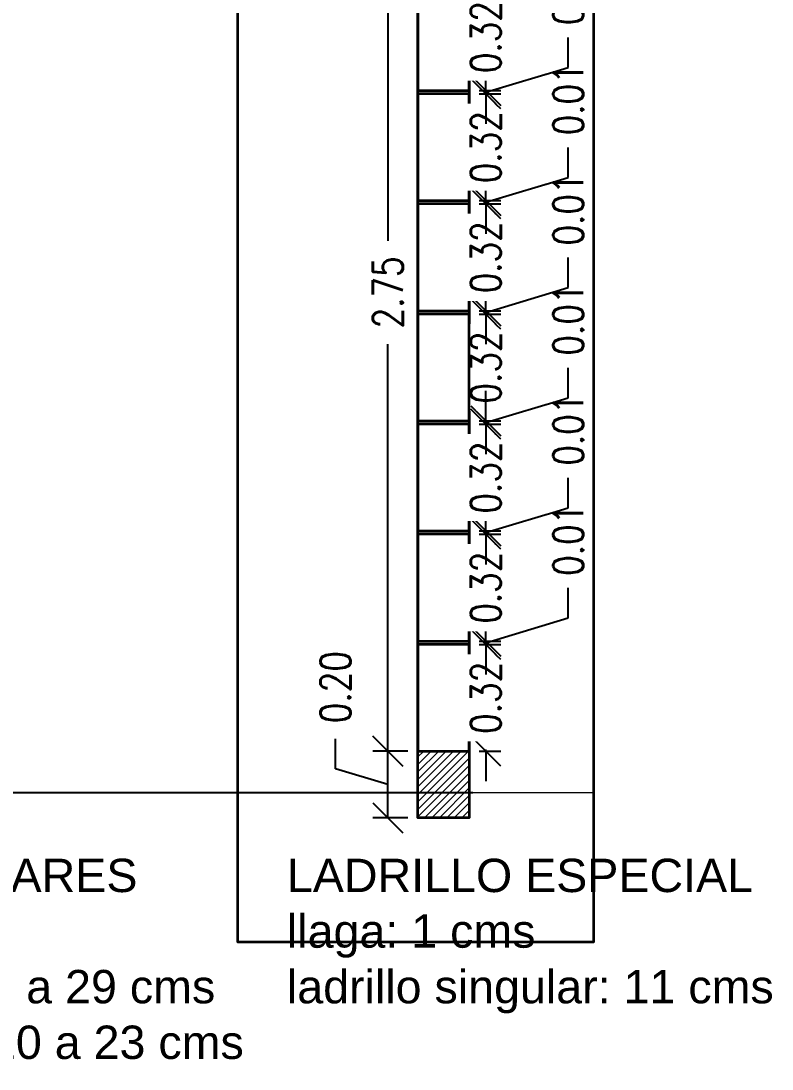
# Model space of a CAD drawing. Header units: metres. Extents: x 45 to 666, y -23 to 325.
# Drawn here: x 203.113 to 205.365, y 63.543 to 66.684 of the extents above; entities that cross this region are included whole.
import ezdxf

# ---------------------------------------------------------------- set-up
doc = ezdxf.new("R2010")
doc.units = ezdxf.units.M
doc.header["$LTSCALE"] = 5
doc.header["$MEASUREMENT"] = 0
doc.layers.get('0').update_dxf_attribs({"color": 30})
doc.layers.get('DEFPOINTS').update_dxf_attribs({"color": 210})
for name, color, linetype, lineweight in [('A-ANNO-DIMS', 3, 'Continuous', 18), ('A-ANNO-NOTE', 7, 'Continuous', 35), ('A-ANNO-SYMB', 3, 'Continuous', 18), ('A-ANNO-TEXT', 3, 'Continuous', 18), ('A-WALL-FULL', 7, 'Continuous', 35), ('A-WALL-FULL-EXTR', 7, 'Continuous', 35), ('A-WALL-PATT', 8, 'Continuous', 18)]:
    doc.layers.add(name, color=color, linetype=linetype, lineweight=lineweight)
doc.styles.add('E-ROMANS', font='romans.shx', dxfattribs={"width": 0.8})
doc.styles.get("Standard").update_dxf_attribs({"font": 'arial.ttf'})
doc.dimstyles.new('E-0050_TICK_18', dxfattribs={"dimscale": 0.001, "dimtxt": 90, "dimasz": 90, "dimexe": 45, "dimexo": 30, "dimgap": 45, "dimtad": 0, "dimzin": 0, "dimdsep": 46, "dimtxsty": 'E-ROMANS', "dimblk": 'OBLIQUE', "dimcen": 45, "dimclrd": 256, "dimclre": 256, "dimclrt": 256, "dimadec": 0, "dimazin": 0, "dimtfac": 1, "dimtmove": 1, "dimatfit": 3, "dimldrblk": 'OPEN90', "dimfxl": 1, "dimtfill": 1, "dimtolj": 1, "dimtzin": 0, "dimarcsym": 0})

# ---------------------------------------------------------------- blocks, each defined once
blk = doc.blocks.new('_Oblique')
at = {"color": 0, "linetype": 'ByBlock', "lineweight": -2}
blk.add_line((-0.5, -0.5), (0.5, 0.5), dxfattribs=at)
blk = doc.blocks.new('*D308')
at = {"layer": 'A-ANNO-DIMS', "lineweight": -2, "transparency": 16777216}
for p, q in [((204.4675, 67.3709), (202.1125, 67.3709)), ((202.1575, 67.3709), (202.1575, 66.0256)), ((202.1575, 64.3709), (202.1575, 65.7161)), ((204.4675, 64.3709), (202.1125, 64.3709))]:
    blk.add_line(p, q, dxfattribs=at)
at = {"layer": 'DEFPOINTS', "color": 0, "transparency": 16777216}
for p in [(204.4975, 67.3709), (202.1575, 64.3709), (204.4975, 64.3709)]:
    blk.add_point(p, dxfattribs=at)
at = {"layer": 'A-ANNO-DIMS', "lineweight": -2, "transparency": 16777216, "xscale": 0.09, "yscale": 0.09, "zscale": 0.09}
for p, rotation in [((202.1575, 67.3709), 90), ((202.1575, 64.3709), 270)]:
    blk.add_blockref('_Oblique', p, dxfattribs=dict(at, rotation=rotation))
at = {"layer": 'A-ANNO-DIMS', "transparency": 16777216, "insert": (202.1575, 65.8709), "char_height": 0.09, "attachment_point": 5, "rotation": 90, "style": 'E-ROMANS', "bg_fill": 3, "box_fill_scale": 1.25, "bg_fill_color": 256, "bg_fill_true_color": 13158600, "bg_fill_transparency": 0}
blk.add_mtext('\\A1;3.00', dxfattribs=at)
blk = doc.blocks.new('_Open90')
at = {"color": 0, "linetype": 'ByBlock', "lineweight": -2}
for p, q in [((-0.5, 0.5), (0, 0)), ((0, 0), (-1, 0)), ((0, 0), (-0.5, -0.5))]:
    blk.add_line(p, q, dxfattribs=at)
blk = doc.blocks.new('*D691')
at = {"layer": 'A-ANNO-DIMS', "lineweight": -2, "transparency": 16777216}
for p, q in [((204.5062, 65.8059), (204.5062, 65.8959)), ((204.4869, 65.8059), (204.5512, 65.8059)), ((204.5062, 65.8059), (204.5062, 65.8006)), ((204.5062, 65.4859), (204.5062, 65.4911)), ((204.4869, 65.4859), (204.5512, 65.4859)), ((204.5062, 65.4859), (204.5062, 65.3959))]:
    blk.add_line(p, q, dxfattribs=at)
at = {"layer": 'DEFPOINTS', "color": 0, "transparency": 16777216}
for p in [(204.4569, 65.8059), (204.5062, 65.8059), (204.4569, 65.4859)]:
    blk.add_point(p, dxfattribs=at)
at = {"layer": 'A-ANNO-DIMS', "lineweight": -2, "transparency": 16777216, "xscale": 0.09, "yscale": 0.09, "zscale": 0.09}
for p, rotation in [((204.5062, 65.8059), 270), ((204.5062, 65.4859), 90)]:
    blk.add_blockref('_Oblique', p, dxfattribs=dict(at, rotation=rotation))
at = {"layer": 'A-ANNO-DIMS', "transparency": 16777216, "insert": (204.5062, 65.6459), "char_height": 0.09, "attachment_point": 5, "rotation": 90, "style": 'E-ROMANS', "bg_fill": 3, "box_fill_scale": 1.25, "bg_fill_color": 256, "bg_fill_true_color": 13158600, "bg_fill_transparency": 0}
blk.add_mtext('\\A1;0.32', dxfattribs=at)
blk = doc.blocks.new('*D683')
at = {"layer": 'A-ANNO-DIMS', "lineweight": -2, "transparency": 16777216}
for p, q in [((204.0556, 64.4431), (204.0556, 64.5331)), ((204.2729, 64.4959), (204.1681, 64.4959)), ((204.2131, 64.2959), (204.2131, 64.4959)), ((204.2131, 64.3959), (204.0556, 64.4431)), ((204.2729, 64.2959), (204.1681, 64.2959))]:
    blk.add_line(p, q, dxfattribs=at)
at = {"layer": 'DEFPOINTS', "color": 0, "transparency": 16777216}
for p in [(204.2131, 64.4959), (204.3029, 64.4959), (204.3029, 64.2959)]:
    blk.add_point(p, dxfattribs=at)
at = {"layer": 'A-ANNO-DIMS', "lineweight": -2, "transparency": 16777216, "xscale": 0.09, "yscale": 0.09, "zscale": 0.09}
for p, rotation in [((204.2131, 64.4959), 90), ((204.2131, 64.2959), 270)]:
    blk.add_blockref('_Oblique', p, dxfattribs=dict(at, rotation=rotation))
at = {"layer": 'A-ANNO-DIMS', "transparency": 16777216, "insert": (204.0556, 64.6878), "char_height": 0.09, "attachment_point": 5, "rotation": 90, "style": 'E-ROMANS', "bg_fill": 3, "box_fill_scale": 1.25, "bg_fill_color": 256, "bg_fill_true_color": 13158600, "bg_fill_transparency": 0}
blk.add_mtext('\\A1;0.20', dxfattribs=at)
blk = doc.blocks.new('*D315')
at = {"layer": 'A-ANNO-DIMS', "lineweight": -2, "transparency": 16777216}
for p, q in [((204.2729, 67.2459), (204.1681, 67.2459)), ((204.2131, 67.2459), (204.2131, 66.0256)), ((204.2131, 64.4959), (204.2131, 65.7161)), ((204.2729, 64.4959), (204.1681, 64.4959))]:
    blk.add_line(p, q, dxfattribs=at)
at = {"layer": 'DEFPOINTS', "color": 0, "transparency": 16777216}
for p in [(204.2131, 67.2459), (204.3029, 67.2459), (204.3029, 64.4959)]:
    blk.add_point(p, dxfattribs=at)
at = {"layer": 'A-ANNO-DIMS', "lineweight": -2, "transparency": 16777216, "xscale": 0.09, "yscale": 0.09, "zscale": 0.09}
for p, rotation in [((204.2131, 67.2459), 90), ((204.2131, 64.4959), 270)]:
    blk.add_blockref('_Oblique', p, dxfattribs=dict(at, rotation=rotation))
at = {"layer": 'A-ANNO-DIMS', "transparency": 16777216, "insert": (204.2131, 65.8709), "char_height": 0.09, "attachment_point": 5, "rotation": 90, "style": 'E-ROMANS', "bg_fill": 3, "box_fill_scale": 1.25, "bg_fill_color": 256, "bg_fill_true_color": 13158600, "bg_fill_transparency": 0}
blk.add_mtext('\\A1;2.75', dxfattribs=at)
blk = doc.blocks.new('*D685')
at = {"layer": 'A-ANNO-DIMS', "lineweight": -2, "transparency": 16777216}
for p, q in [((204.5062, 64.8159), (204.5062, 64.9059)), ((204.4869, 64.8159), (204.5512, 64.8159)), ((204.5062, 64.8159), (204.5062, 64.8106)), ((204.4869, 64.4959), (204.5512, 64.4959)), ((204.5062, 64.4959), (204.5062, 64.5011)), ((204.5062, 64.4959), (204.5062, 64.4059))]:
    blk.add_line(p, q, dxfattribs=at)
at = {"layer": 'DEFPOINTS', "color": 0, "transparency": 16777216}
for p in [(204.4569, 64.8159), (204.5062, 64.8159), (204.4569, 64.4959)]:
    blk.add_point(p, dxfattribs=at)
at = {"layer": 'A-ANNO-DIMS', "lineweight": -2, "transparency": 16777216, "xscale": 0.09, "yscale": 0.09, "zscale": 0.09}
for p, rotation in [((204.5062, 64.8159), 270), ((204.5062, 64.4959), 90)]:
    blk.add_blockref('_Oblique', p, dxfattribs=dict(at, rotation=rotation))
at = {"layer": 'A-ANNO-DIMS', "transparency": 16777216, "insert": (204.5062, 64.6559), "char_height": 0.09, "attachment_point": 5, "rotation": 90, "style": 'E-ROMANS', "bg_fill": 3, "box_fill_scale": 1.25, "bg_fill_color": 256, "bg_fill_true_color": 13158600, "bg_fill_transparency": 0}
blk.add_mtext('\\A1;0.32', dxfattribs=at)
blk = doc.blocks.new('*D686')
at = {"layer": 'A-ANNO-DIMS', "lineweight": -2, "transparency": 16777216}
for p, q in [((204.7537, 64.8951), (204.7537, 64.9851)), ((204.5062, 64.8259), (204.5062, 64.9159)), ((204.5062, 64.8209), (204.7537, 64.8951)), ((204.4869, 64.8259), (204.5512, 64.8259)), ((204.4869, 64.8159), (204.5512, 64.8159)), ((204.5062, 64.8159), (204.5062, 64.8259)), ((204.5062, 64.8159), (204.5062, 64.8259)), ((204.5062, 64.8159), (204.5062, 64.7259))]:
    blk.add_line(p, q, dxfattribs=at)
at = {"layer": 'DEFPOINTS', "color": 0, "transparency": 16777216}
for p in [(204.4569, 64.8259), (204.4569, 64.8159), (204.5062, 64.8259)]:
    blk.add_point(p, dxfattribs=at)
at = {"layer": 'A-ANNO-DIMS', "lineweight": -2, "transparency": 16777216, "xscale": 0.09, "yscale": 0.09, "zscale": 0.09}
for p, rotation in [((204.5062, 64.8259), 270), ((204.5062, 64.8159), 90)]:
    blk.add_blockref('_Oblique', p, dxfattribs=dict(at, rotation=rotation))
at = {"layer": 'A-ANNO-DIMS', "transparency": 16777216, "insert": (204.7537, 65.1295), "char_height": 0.09, "attachment_point": 5, "rotation": 90, "style": 'E-ROMANS', "bg_fill": 3, "box_fill_scale": 1.25, "bg_fill_color": 256, "bg_fill_true_color": 13158600, "bg_fill_transparency": 0}
blk.add_mtext('\\A1;0.01', dxfattribs=at)
blk = doc.blocks.new('*D687')
at = {"layer": 'A-ANNO-DIMS', "lineweight": -2, "transparency": 16777216}
for p, q in [((204.5062, 65.1459), (204.5062, 65.2359)), ((204.4869, 65.1459), (204.5512, 65.1459)), ((204.5062, 65.1459), (204.5062, 65.1406)), ((204.5062, 64.8259), (204.5062, 64.8311)), ((204.4869, 64.8259), (204.5512, 64.8259)), ((204.5062, 64.8259), (204.5062, 64.7359))]:
    blk.add_line(p, q, dxfattribs=at)
at = {"layer": 'DEFPOINTS', "color": 0, "transparency": 16777216}
for p in [(204.4569, 65.1459), (204.5062, 65.1459), (204.4569, 64.8259)]:
    blk.add_point(p, dxfattribs=at)
at = {"layer": 'A-ANNO-DIMS', "lineweight": -2, "transparency": 16777216, "xscale": 0.09, "yscale": 0.09, "zscale": 0.09}
for p, rotation in [((204.5062, 65.1459), 270), ((204.5062, 64.8259), 90)]:
    blk.add_blockref('_Oblique', p, dxfattribs=dict(at, rotation=rotation))
at = {"layer": 'A-ANNO-DIMS', "transparency": 16777216, "insert": (204.5062, 64.9859), "char_height": 0.09, "attachment_point": 5, "rotation": 90, "style": 'E-ROMANS', "bg_fill": 3, "box_fill_scale": 1.25, "bg_fill_color": 256, "bg_fill_true_color": 13158600, "bg_fill_transparency": 0}
blk.add_mtext('\\A1;0.32', dxfattribs=at)
blk = doc.blocks.new('*D688')
at = {"layer": 'A-ANNO-DIMS', "lineweight": -2, "transparency": 16777216}
for p, q in [((204.7537, 65.2251), (204.7537, 65.3151)), ((204.5062, 65.1559), (204.5062, 65.2459)), ((204.5062, 65.1509), (204.7537, 65.2251)), ((204.4869, 65.1559), (204.5512, 65.1559)), ((204.4869, 65.1459), (204.5512, 65.1459)), ((204.5062, 65.1459), (204.5062, 65.1559)), ((204.5062, 65.1459), (204.5062, 65.1559)), ((204.5062, 65.1459), (204.5062, 65.0559))]:
    blk.add_line(p, q, dxfattribs=at)
at = {"layer": 'DEFPOINTS', "color": 0, "transparency": 16777216}
for p in [(204.4569, 65.1559), (204.4569, 65.1459), (204.5062, 65.1559)]:
    blk.add_point(p, dxfattribs=at)
at = {"layer": 'A-ANNO-DIMS', "lineweight": -2, "transparency": 16777216, "xscale": 0.09, "yscale": 0.09, "zscale": 0.09}
for p, rotation in [((204.5062, 65.1559), 270), ((204.5062, 65.1459), 90)]:
    blk.add_blockref('_Oblique', p, dxfattribs=dict(at, rotation=rotation))
at = {"layer": 'A-ANNO-DIMS', "transparency": 16777216, "insert": (204.7537, 65.4595), "char_height": 0.09, "attachment_point": 5, "rotation": 90, "style": 'E-ROMANS', "bg_fill": 3, "box_fill_scale": 1.25, "bg_fill_color": 256, "bg_fill_true_color": 13158600, "bg_fill_transparency": 0}
blk.add_mtext('\\A1;0.01', dxfattribs=at)
blk = doc.blocks.new('*D689')
at = {"layer": 'A-ANNO-DIMS', "lineweight": -2, "transparency": 16777216}
for p, q in [((204.5062, 65.4759), (204.5062, 65.5659)), ((204.4869, 65.4759), (204.5512, 65.4759)), ((204.5062, 65.4759), (204.5062, 65.4706)), ((204.4869, 65.1559), (204.5512, 65.1559)), ((204.5062, 65.1559), (204.5062, 65.1611)), ((204.5062, 65.1559), (204.5062, 65.0659))]:
    blk.add_line(p, q, dxfattribs=at)
at = {"layer": 'DEFPOINTS', "color": 0, "transparency": 16777216}
for p in [(204.4569, 65.4759), (204.5062, 65.4759), (204.4569, 65.1559)]:
    blk.add_point(p, dxfattribs=at)
at = {"layer": 'A-ANNO-DIMS', "lineweight": -2, "transparency": 16777216, "xscale": 0.09, "yscale": 0.09, "zscale": 0.09}
for p, rotation in [((204.5062, 65.4759), 270), ((204.5062, 65.1559), 90)]:
    blk.add_blockref('_Oblique', p, dxfattribs=dict(at, rotation=rotation))
at = {"layer": 'A-ANNO-DIMS', "transparency": 16777216, "insert": (204.5062, 65.3159), "char_height": 0.09, "attachment_point": 5, "rotation": 90, "style": 'E-ROMANS', "bg_fill": 3, "box_fill_scale": 1.25, "bg_fill_color": 256, "bg_fill_true_color": 13158600, "bg_fill_transparency": 0}
blk.add_mtext('\\A1;0.32', dxfattribs=at)
blk = doc.blocks.new('*D690')
at = {"layer": 'A-ANNO-DIMS', "lineweight": -2, "transparency": 16777216}
for p, q in [((204.7537, 65.5551), (204.7537, 65.6451)), ((204.5062, 65.4859), (204.5062, 65.5759)), ((204.5062, 65.4809), (204.7537, 65.5551)), ((204.4869, 65.4859), (204.5512, 65.4859)), ((204.4869, 65.4759), (204.5512, 65.4759)), ((204.5062, 65.4759), (204.5062, 65.4859)), ((204.5062, 65.4759), (204.5062, 65.4859)), ((204.5062, 65.4759), (204.5062, 65.3859))]:
    blk.add_line(p, q, dxfattribs=at)
at = {"layer": 'DEFPOINTS', "color": 0, "transparency": 16777216}
for p in [(204.4569, 65.4859), (204.4569, 65.4759), (204.5062, 65.4859)]:
    blk.add_point(p, dxfattribs=at)
at = {"layer": 'A-ANNO-DIMS', "lineweight": -2, "transparency": 16777216, "xscale": 0.09, "yscale": 0.09, "zscale": 0.09}
for p, rotation in [((204.5062, 65.4859), 270), ((204.5062, 65.4759), 90)]:
    blk.add_blockref('_Oblique', p, dxfattribs=dict(at, rotation=rotation))
at = {"layer": 'A-ANNO-DIMS', "transparency": 16777216, "insert": (204.7537, 65.7895), "char_height": 0.09, "attachment_point": 5, "rotation": 90, "style": 'E-ROMANS', "bg_fill": 3, "box_fill_scale": 1.25, "bg_fill_color": 256, "bg_fill_true_color": 13158600, "bg_fill_transparency": 0}
blk.add_mtext('\\A1;0.01', dxfattribs=at)
blk = doc.blocks.new('*D692')
at = {"layer": 'A-ANNO-DIMS', "lineweight": -2, "transparency": 16777216}
for p, q in [((204.7537, 65.8851), (204.7537, 65.9751)), ((204.5062, 65.8159), (204.5062, 65.9059)), ((204.5062, 65.8109), (204.7537, 65.8851)), ((204.4869, 65.8159), (204.5512, 65.8159)), ((204.4869, 65.8059), (204.5512, 65.8059)), ((204.5062, 65.8059), (204.5062, 65.8159)), ((204.5062, 65.8059), (204.5062, 65.8159)), ((204.5062, 65.8059), (204.5062, 65.7159))]:
    blk.add_line(p, q, dxfattribs=at)
at = {"layer": 'DEFPOINTS', "color": 0, "transparency": 16777216}
for p in [(204.4569, 65.8159), (204.4569, 65.8059), (204.5062, 65.8159)]:
    blk.add_point(p, dxfattribs=at)
at = {"layer": 'A-ANNO-DIMS', "lineweight": -2, "transparency": 16777216, "xscale": 0.09, "yscale": 0.09, "zscale": 0.09}
for p, rotation in [((204.5062, 65.8159), 270), ((204.5062, 65.8059), 90)]:
    blk.add_blockref('_Oblique', p, dxfattribs=dict(at, rotation=rotation))
at = {"layer": 'A-ANNO-DIMS', "transparency": 16777216, "insert": (204.7537, 66.1195), "char_height": 0.09, "attachment_point": 5, "rotation": 90, "style": 'E-ROMANS', "bg_fill": 3, "box_fill_scale": 1.25, "bg_fill_color": 256, "bg_fill_true_color": 13158600, "bg_fill_transparency": 0}
blk.add_mtext('\\A1;0.01', dxfattribs=at)
blk = doc.blocks.new('*D693')
at = {"layer": 'A-ANNO-DIMS', "lineweight": -2, "transparency": 16777216}
for p, q in [((204.5062, 66.1359), (204.5062, 66.2259)), ((204.4869, 66.1359), (204.5512, 66.1359)), ((204.5062, 66.1359), (204.5062, 66.1306)), ((204.4869, 65.8159), (204.5512, 65.8159)), ((204.5062, 65.8159), (204.5062, 65.8211)), ((204.5062, 65.8159), (204.5062, 65.7259))]:
    blk.add_line(p, q, dxfattribs=at)
at = {"layer": 'DEFPOINTS', "color": 0, "transparency": 16777216}
for p in [(204.4569, 66.1359), (204.5062, 66.1359), (204.4569, 65.8159)]:
    blk.add_point(p, dxfattribs=at)
at = {"layer": 'A-ANNO-DIMS', "lineweight": -2, "transparency": 16777216, "xscale": 0.09, "yscale": 0.09, "zscale": 0.09}
for p, rotation in [((204.5062, 66.1359), 270), ((204.5062, 65.8159), 90)]:
    blk.add_blockref('_Oblique', p, dxfattribs=dict(at, rotation=rotation))
at = {"layer": 'A-ANNO-DIMS', "transparency": 16777216, "insert": (204.5062, 65.9759), "char_height": 0.09, "attachment_point": 5, "rotation": 90, "style": 'E-ROMANS', "bg_fill": 3, "box_fill_scale": 1.25, "bg_fill_color": 256, "bg_fill_true_color": 13158600, "bg_fill_transparency": 0}
blk.add_mtext('\\A1;0.32', dxfattribs=at)
blk = doc.blocks.new('*D694')
at = {"layer": 'A-ANNO-DIMS', "lineweight": -2, "transparency": 16777216}
for p, q in [((204.7537, 66.2151), (204.7537, 66.3051)), ((204.5062, 66.1459), (204.5062, 66.2359)), ((204.5062, 66.1409), (204.7537, 66.2151)), ((204.4869, 66.1459), (204.5512, 66.1459)), ((204.4869, 66.1359), (204.5512, 66.1359)), ((204.5062, 66.1359), (204.5062, 66.1459)), ((204.5062, 66.1359), (204.5062, 66.1459)), ((204.5062, 66.1359), (204.5062, 66.0459))]:
    blk.add_line(p, q, dxfattribs=at)
at = {"layer": 'DEFPOINTS', "color": 0, "transparency": 16777216}
for p in [(204.4569, 66.1459), (204.4569, 66.1359), (204.5062, 66.1459)]:
    blk.add_point(p, dxfattribs=at)
at = {"layer": 'A-ANNO-DIMS', "lineweight": -2, "transparency": 16777216, "xscale": 0.09, "yscale": 0.09, "zscale": 0.09}
for p, rotation in [((204.5062, 66.1459), 270), ((204.5062, 66.1359), 90)]:
    blk.add_blockref('_Oblique', p, dxfattribs=dict(at, rotation=rotation))
at = {"layer": 'A-ANNO-DIMS', "transparency": 16777216, "insert": (204.7537, 66.4495), "char_height": 0.09, "attachment_point": 5, "rotation": 90, "style": 'E-ROMANS', "bg_fill": 3, "box_fill_scale": 1.25, "bg_fill_color": 256, "bg_fill_true_color": 13158600, "bg_fill_transparency": 0}
blk.add_mtext('\\A1;0.01', dxfattribs=at)
blk = doc.blocks.new('*D695')
at = {"layer": 'A-ANNO-DIMS', "lineweight": -2, "transparency": 16777216}
for p, q in [((204.5062, 66.4659), (204.5062, 66.5559)), ((204.4869, 66.4659), (204.5512, 66.4659)), ((204.5062, 66.4659), (204.5062, 66.4606)), ((204.5062, 66.1459), (204.5062, 66.1511)), ((204.4869, 66.1459), (204.5512, 66.1459)), ((204.5062, 66.1459), (204.5062, 66.0559))]:
    blk.add_line(p, q, dxfattribs=at)
at = {"layer": 'DEFPOINTS', "color": 0, "transparency": 16777216}
for p in [(204.4569, 66.4659), (204.5062, 66.4659), (204.4569, 66.1459)]:
    blk.add_point(p, dxfattribs=at)
at = {"layer": 'A-ANNO-DIMS', "lineweight": -2, "transparency": 16777216, "xscale": 0.09, "yscale": 0.09, "zscale": 0.09}
for p, rotation in [((204.5062, 66.4659), 270), ((204.5062, 66.1459), 90)]:
    blk.add_blockref('_Oblique', p, dxfattribs=dict(at, rotation=rotation))
at = {"layer": 'A-ANNO-DIMS', "transparency": 16777216, "insert": (204.5062, 66.3059), "char_height": 0.09, "attachment_point": 5, "rotation": 90, "style": 'E-ROMANS', "bg_fill": 3, "box_fill_scale": 1.25, "bg_fill_color": 256, "bg_fill_true_color": 13158600, "bg_fill_transparency": 0}
blk.add_mtext('\\A1;0.32', dxfattribs=at)
blk = doc.blocks.new('*D696')
at = {"layer": 'A-ANNO-DIMS', "lineweight": -2, "transparency": 16777216}
for p, q in [((204.7537, 66.5451), (204.7537, 66.6351)), ((204.5062, 66.4759), (204.5062, 66.5659)), ((204.5062, 66.4709), (204.7537, 66.5451)), ((204.4869, 66.4759), (204.5512, 66.4759)), ((204.4869, 66.4659), (204.5512, 66.4659)), ((204.5062, 66.4659), (204.5062, 66.4759)), ((204.5062, 66.4659), (204.5062, 66.4759)), ((204.5062, 66.4659), (204.5062, 66.3759))]:
    blk.add_line(p, q, dxfattribs=at)
at = {"layer": 'DEFPOINTS', "color": 0, "transparency": 16777216}
for p in [(204.4569, 66.4759), (204.4569, 66.4659), (204.5062, 66.4759)]:
    blk.add_point(p, dxfattribs=at)
at = {"layer": 'A-ANNO-DIMS', "lineweight": -2, "transparency": 16777216, "xscale": 0.09, "yscale": 0.09, "zscale": 0.09}
for p, rotation in [((204.5062, 66.4759), 270), ((204.5062, 66.4659), 90)]:
    blk.add_blockref('_Oblique', p, dxfattribs=dict(at, rotation=rotation))
at = {"layer": 'A-ANNO-DIMS', "transparency": 16777216, "insert": (204.7537, 66.7795), "char_height": 0.09, "attachment_point": 5, "rotation": 90, "style": 'E-ROMANS', "bg_fill": 3, "box_fill_scale": 1.25, "bg_fill_color": 256, "bg_fill_true_color": 13158600, "bg_fill_transparency": 0}
blk.add_mtext('\\A1;0.01', dxfattribs=at)
blk = doc.blocks.new('*D697')
at = {"layer": 'A-ANNO-DIMS', "lineweight": -2, "transparency": 16777216}
for p, q in [((204.5062, 66.7959), (204.5062, 66.8859)), ((204.4869, 66.7959), (204.5512, 66.7959)), ((204.5062, 66.7959), (204.5062, 66.7906)), ((204.4869, 66.4759), (204.5512, 66.4759)), ((204.5062, 66.4759), (204.5062, 66.4811)), ((204.5062, 66.4759), (204.5062, 66.3859))]:
    blk.add_line(p, q, dxfattribs=at)
at = {"layer": 'DEFPOINTS', "color": 0, "transparency": 16777216}
for p in [(204.4569, 66.7959), (204.5062, 66.7959), (204.4569, 66.4759)]:
    blk.add_point(p, dxfattribs=at)
at = {"layer": 'A-ANNO-DIMS', "lineweight": -2, "transparency": 16777216, "xscale": 0.09, "yscale": 0.09, "zscale": 0.09}
for p, rotation in [((204.5062, 66.7959), 270), ((204.5062, 66.4759), 90)]:
    blk.add_blockref('_Oblique', p, dxfattribs=dict(at, rotation=rotation))
at = {"layer": 'A-ANNO-DIMS', "transparency": 16777216, "insert": (204.5062, 66.6359), "char_height": 0.09, "attachment_point": 5, "rotation": 90, "style": 'E-ROMANS', "bg_fill": 3, "box_fill_scale": 1.25, "bg_fill_color": 256, "bg_fill_true_color": 13158600, "bg_fill_transparency": 0}
blk.add_mtext('\\A1;0.32', dxfattribs=at)

msp = doc.modelspace()

# ---------------------------------------------------------------- texts
at = {"layer": 'A-ANNO-TEXT', "char_height": 0.1, "width": 1.641003, "attachment_point": 1}
for s, insert in [('AUMENTO PILARES\\Pllaga: 2 cms\\Ppilar central: 25 a 29 cms\\Ppilares borde: 20 a 23 cms', (202.1348, 64.1737)), ('LADRILLO ESPECIAL\\Pllaga: 1 cms\\Pladrillo singular: 11 cms', (203.9101, 64.1737))]:
    msp.add_mtext(s, dxfattribs=dict(at, insert=insert))

# ---------------------------------------------------------------- dimensions: what is measured, and where the dimension line sits
at = {"layer": 'A-ANNO-DIMS'}
dim = msp.add_linear_dim(base=(202.1575, 64.3709), p1=(204.4975, 67.3709), p2=(204.4975, 64.3709), angle=90, dimstyle='E-0050_TICK_18', dxfattribs=at)
dim.commit()
dim.dimension.update_dxf_attribs({"geometry": '*D308', "text_midpoint": (202.1575, 65.8709)})

# ---------------------------------------------------------------- next in the draw order: hatches: boundary and pattern name
at = {"layer": 'A-WALL-PATT'}
h = msp.add_hatch(dxfattribs=at)
h.set_pattern_fill('LINE', color=256, scale=0.005, angle=45, style=0)
h.set_pattern_definition([(45, (1.775285, 0), (-0.0112253202, 0.0112253202), [])])
h.paths.add_polyline_path([(204.4569, 64.4959), (204.3799, 64.4959), (204.3799, 64.4459), (204.4569, 64.4459)])
h.paths.add_polyline_path([(204.3799, 64.4959), (204.3029, 64.4959), (204.3029, 64.4459), (204.3799, 64.4459)])
h.paths.add_polyline_path([(204.4569, 64.4459), (204.3029, 64.4459), (204.3029, 64.2959), (204.4569, 64.2959)])

# ---------------------------------------------------------------- next in the draw order: linework, layer by layer
at = {"layer": 'A-ANNO-SYMB', "ltscale": 2}
msp.add_lwpolyline([(204.8296, 64.3709), (203.7632, 64.3709)], dxfattribs=at)
msp.add_lwpolyline([(204.8296, 64.3709), (203.7632, 64.3709)], dxfattribs=at)
at = {"layer": 'A-WALL-FULL'}
msp.add_lwpolyline([(204.3029, 64.4959), (204.4569, 64.4959)], dxfattribs=at)
at = {"layer": 'A-WALL-FULL-EXTR'}
msp.add_lwpolyline([(204.3029, 70.4459), (204.4569, 70.4459), (204.4569, 64.2959), (204.4569, 64.2959), (204.3029, 64.2959)], close=True, dxfattribs=at)

# ---------------------------------------------------------------- next in the draw order: dimensions: what is measured, and where the dimension line sits
at = {"layer": 'A-ANNO-DIMS'}
for base, p1, p2, picture, middle in [((204.5062, 65.8059), (204.4569, 65.4859), (204.4569, 65.8059), '*D691', (204.5062, 65.6459)), ((204.2131, 64.4959), (204.3029, 64.2959), (204.3029, 64.4959), '*D683', (204.0556, 64.5781))]:
    dim = msp.add_linear_dim(base=base, p1=p1, p2=p2, angle=90, dimstyle='E-0050_TICK_18', dxfattribs=at)
    dim.commit()
    dim.dimension.update_dxf_attribs({"geometry": picture, "text_midpoint": middle})

# ---------------------------------------------------------------- next in the draw order: dimensions: what is measured, and where the dimension line sits
dim = msp.add_linear_dim(base=(204.2131, 67.2459), p1=(204.3029, 64.4959), p2=(204.3029, 67.2459), angle=90, dimstyle='E-0050_TICK_18', dxfattribs=at)
dim.commit()
dim.dimension.update_dxf_attribs({"geometry": '*D315', "text_midpoint": (204.2131, 65.8709)})

# ---------------------------------------------------------------- next in the draw order: linework, layer by layer
at = {"layer": 'A-ANNO-NOTE'}
msp.add_lwpolyline([(203.7632, 70.5994), (204.8296, 70.5994), (204.8296, 63.9232), (203.7632, 63.9232)], close=True, dxfattribs=at)
at = {"layer": 'A-WALL-FULL'}
for points in [[(204.4569, 66.4759), (204.4569, 66.7959), (204.3029, 66.7959), (204.3029, 66.4759)], [(204.4569, 66.1459), (204.4569, 66.4659), (204.3029, 66.4659), (204.3029, 66.1459)], [(204.4569, 65.8159), (204.4569, 66.1359), (204.3029, 66.1359), (204.3029, 65.8159)], [(204.4569, 65.4859), (204.4569, 65.8059), (204.3029, 65.8059), (204.3029, 65.4859)], [(204.4569, 65.1559), (204.4569, 65.4759), (204.3029, 65.4759), (204.3029, 65.1559)], [(204.4569, 64.8259), (204.4569, 65.1459), (204.3029, 65.1459), (204.3029, 64.8259)], [(204.4569, 64.4959), (204.4569, 64.8159), (204.3029, 64.8159), (204.3029, 64.4959)]]:
    msp.add_lwpolyline(points, close=True, dxfattribs=at)

# ---------------------------------------------------------------- next in the draw order: dimensions: what is measured, and where the dimension line sits
at = {"layer": 'A-ANNO-DIMS'}
dim = msp.add_linear_dim(base=(204.5062, 64.8159), p1=(204.4569, 64.4959), p2=(204.4569, 64.8159), angle=90, dimstyle='E-0050_TICK_18', dxfattribs=at)
dim.commit()
dim.dimension.update_dxf_attribs({"geometry": '*D685', "text_midpoint": (204.5062, 64.6559)})

# ---------------------------------------------------------------- next in the draw order: dimensions: what is measured, and where the dimension line sits
dim = msp.add_linear_dim(base=(204.5062, 64.8259), p1=(204.4569, 64.8159), p2=(204.4569, 64.8259), angle=90, dimstyle='E-0050_TICK_18', dxfattribs=at)
dim.commit()
dim.dimension.update_dxf_attribs({"geometry": '*D686', "text_midpoint": (204.7537, 65.0301)})

# ---------------------------------------------------------------- next in the draw order: dimensions: what is measured, and where the dimension line sits
dim = msp.add_linear_dim(base=(204.5062, 65.1459), p1=(204.4569, 64.8259), p2=(204.4569, 65.1459), angle=90, dimstyle='E-0050_TICK_18', dxfattribs=at)
dim.commit()
dim.dimension.update_dxf_attribs({"geometry": '*D687', "text_midpoint": (204.5062, 64.9859)})

# ---------------------------------------------------------------- next in the draw order: dimensions: what is measured, and where the dimension line sits
dim = msp.add_linear_dim(base=(204.5062, 65.1559), p1=(204.4569, 65.1459), p2=(204.4569, 65.1559), angle=90, dimstyle='E-0050_TICK_18', dxfattribs=at)
dim.commit()
dim.dimension.update_dxf_attribs({"geometry": '*D688', "text_midpoint": (204.7537, 65.3601)})

# ---------------------------------------------------------------- next in the draw order: dimensions: what is measured, and where the dimension line sits
dim = msp.add_linear_dim(base=(204.5062, 65.4759), p1=(204.4569, 65.1559), p2=(204.4569, 65.4759), angle=90, dimstyle='E-0050_TICK_18', dxfattribs=at)
dim.commit()
dim.dimension.update_dxf_attribs({"geometry": '*D689', "text_midpoint": (204.5062, 65.3159)})

# ---------------------------------------------------------------- next in the draw order: dimensions: what is measured, and where the dimension line sits
dim = msp.add_linear_dim(base=(204.5062, 65.4859), p1=(204.4569, 65.4759), p2=(204.4569, 65.4859), angle=90, dimstyle='E-0050_TICK_18', dxfattribs=at)
dim.commit()
dim.dimension.update_dxf_attribs({"geometry": '*D690', "text_midpoint": (204.7537, 65.6901)})

# ---------------------------------------------------------------- next in the draw order: dimensions: what is measured, and where the dimension line sits
dim = msp.add_linear_dim(base=(204.5062, 65.8159), p1=(204.4569, 65.8059), p2=(204.4569, 65.8159), angle=90, dimstyle='E-0050_TICK_18', dxfattribs=at)
dim.commit()
dim.dimension.update_dxf_attribs({"geometry": '*D692', "text_midpoint": (204.7537, 66.0201)})

# ---------------------------------------------------------------- next in the draw order: dimensions: what is measured, and where the dimension line sits
dim = msp.add_linear_dim(base=(204.5062, 66.1359), p1=(204.4569, 65.8159), p2=(204.4569, 66.1359), angle=90, dimstyle='E-0050_TICK_18', dxfattribs=at)
dim.commit()
dim.dimension.update_dxf_attribs({"geometry": '*D693', "text_midpoint": (204.5062, 65.9759)})

# ---------------------------------------------------------------- next in the draw order: dimensions: what is measured, and where the dimension line sits
dim = msp.add_linear_dim(base=(204.5062, 66.1459), p1=(204.4569, 66.1359), p2=(204.4569, 66.1459), angle=90, dimstyle='E-0050_TICK_18', dxfattribs=at)
dim.commit()
dim.dimension.update_dxf_attribs({"geometry": '*D694', "text_midpoint": (204.7537, 66.3501)})

# ---------------------------------------------------------------- next in the draw order: dimensions: what is measured, and where the dimension line sits
dim = msp.add_linear_dim(base=(204.5062, 66.4659), p1=(204.4569, 66.1459), p2=(204.4569, 66.4659), angle=90, dimstyle='E-0050_TICK_18', dxfattribs=at)
dim.commit()
dim.dimension.update_dxf_attribs({"geometry": '*D695', "text_midpoint": (204.5062, 66.3059)})

# ---------------------------------------------------------------- next in the draw order: dimensions: what is measured, and where the dimension line sits
dim = msp.add_linear_dim(base=(204.5062, 66.4759), p1=(204.4569, 66.4659), p2=(204.4569, 66.4759), angle=90, dimstyle='E-0050_TICK_18', dxfattribs=at)
dim.commit()
dim.dimension.update_dxf_attribs({"geometry": '*D696', "text_midpoint": (204.7537, 66.6801)})

# ---------------------------------------------------------------- next in the draw order: dimensions: what is measured, and where the dimension line sits
dim = msp.add_linear_dim(base=(204.5062, 66.7959), p1=(204.4569, 66.4759), p2=(204.4569, 66.7959), angle=90, dimstyle='E-0050_TICK_18', dxfattribs=at)
dim.commit()
dim.dimension.update_dxf_attribs({"geometry": '*D697', "text_midpoint": (204.5062, 66.6359)})

doc.saveas('drawing.dxf')
